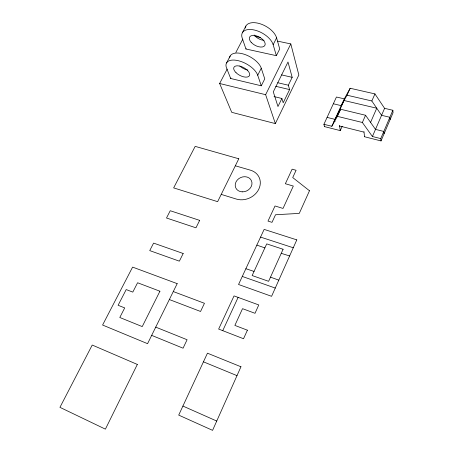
<?xml version="1.0" encoding="UTF-8"?>
<svg xmlns="http://www.w3.org/2000/svg" width="453" height="453" viewBox="0 0 453 453"><rect width="100%" height="100%" fill="white"/><g stroke="black" fill="none" stroke-linecap="round" stroke-linejoin="round"><path stroke-width="0.68" d="M363.997 131.636L364.501 136.738L381.018 140.917L380.752 138.601L392.859 110.272L384.586 108.329L374.942 93.913L350.175 88.256L344.297 98.862L331.828 126.279L323.923 124.292L336.443 97.016L344.297 98.862M381.018 140.917L393.057 112.701L392.859 110.272M380.752 138.601L372.417 136.5L384.586 108.329M370.571 122.401L376.754 108.216L344.07 100.504L337.768 114.377M364.501 136.738L364.693 136.296M372.417 136.5L362.366 122.486L365.548 115.266L340.639 109.252L334.977 119.354L327.089 117.401M390.078 119.677L389.863 117.282L381.573 115.3L371.834 100.979L374.942 93.913M323.923 124.292L324.461 126.602L340.265 130.606L342.219 126.262M340.265 130.606L339.529 125.509M331.828 126.279L337.411 116.353L340.639 109.252M333.346 103.76L341.211 105.645L347.021 95.204L350.175 88.256M324.461 126.602L324.659 126.172M222.746 330.662L238.114 297.395M227.163 69.105L219.643 83.499L231.726 112.321L275.35 123.595L298.85 75.011L290.803 43.924L277.712 41.161M281.891 98.482L277.972 106.534L273.295 91.857L287.995 62.01L292.179 77.333L288.346 85.209L289.592 89.586L283.199 102.769L281.891 98.482L274.025 96.568M275.35 123.595L265.634 94.688L290.803 43.924M261.29 85.804L257.717 75.255A17.667 8.675 28.4 0 0 238.108 60.651A17.667 8.675 28.4 0 0 226.54 67.984L230.673 78.494L261.29 85.804L264.756 78.873L261.268 68.222A17.605 8.822 28.5 0 0 244.229 54.264A17.605 8.822 28.5 0 0 229.609 57.922M276.364 55.679L273.153 44.677A17.39 9.292 28.7 0 0 254.037 29.943A17.39 9.292 28.7 0 0 242.191 38.063L245.951 49.003L276.364 55.679L279.722 48.958L276.596 37.859A17.327 9.428 28.8 0 0 260.022 23.737A17.327 9.428 28.8 0 0 245.254 28.063M257.717 75.255L261.268 68.222M273.153 44.677L276.596 37.859M230.673 78.494L230.894 78.069M245.951 49.003L246.166 48.59M235.849 52.474L242.814 39.134M226.528 62.961L230.169 56.013M242.355 32.769L245.888 26.036M254.971 36.365L260.486 37.525M281.573 74.898L292.179 77.333M347.021 95.204L371.834 100.979M277.723 82.718L288.346 85.209M275.747 86.302L289.592 89.586M219.643 83.499L265.634 94.688M337.411 116.353L362.366 122.486M333.782 121.279L335.152 121.619M339.337 125.951L363.804 132.083M235.328 165.804L250.401 170.164A17.231 14.655 -25.3 0 1 258.782 189.218A17.231 14.655 -25.3 0 1 236.387 199.077L221.223 194.399M281.245 253.329L289.603 255.968M260.566 237.095L293.272 247.763M245.877 268.72L254.042 271.421M256.845 245.107L264.869 247.899M242.281 276.443L275.265 288.068M270.503 277.134L278.799 280.152M173.284 291.562L204.45 303.295L200.554 311.471L169.343 299.541M155.736 327.123L187.089 339.739L183.063 348.193L151.67 335.367M203.442 361.822L236.998 375.639M182.91 406.052L216.732 421.047M365.548 115.266L375.492 129.382L383.81 131.444L384.059 133.788M247.859 70.068A8.8 4.405 28.5 0 1 239.813 65.985M264.02 40.345A8.664 4.711 28.8 0 1 254.122 34.989M296.794 239.88L271.585 296.313L238.544 284.49L264.139 229.399L296.794 239.88M240.956 366.771L212.582 430.35L178.709 415.107L207.451 353.187L240.956 366.771M283.085 249.258L268.618 281.313L252.145 275.549L266.715 243.878L283.085 249.258M309.484 190.758L299.269 213.391L275.526 214.75L272.01 222.349L268 221.087L275.016 205.979L283.029 208.431L293.323 186.053L285.356 183.731L292.123 169.167L296.086 170.283L292.723 177.559L309.484 190.758M247.395 330.192L243.538 338.742L218.646 329.071L234.042 295.905L258.776 304.948L255.011 313.3L242.536 308.669L234.875 325.401L247.395 330.192M137.327 364.439L105.396 429.155L59.943 407.343L92.225 345.039L137.327 364.439M177.191 283.64L147.57 343.68L102.593 325.033L132.604 267.106L177.191 283.64M238.793 158.776L217.633 201.67L173.658 187.887L195.169 146.37L238.793 158.776M183.182 253.499L179.365 261.171L149.739 250.605L153.595 243.102L183.182 253.499M199.665 220.379L195.962 227.814L166.5 218.001L170.237 210.73L199.665 220.379M159.92 291.222L142.242 326.59L119.796 317.491L124.705 307.904L118.103 305.277L126.206 289.569L132.791 292.117L137.587 282.751L159.92 291.222M242.236 191.846A8.613 7.322 -25.3 0 0 251.455 180.741A8.613 7.322 -25.3 0 0 237.112 180.243A8.613 7.322 -25.3 0 0 242.236 191.846M236.013 72.656A8.828 4.337 28.4 0 0 249.461 75.685A8.828 4.337 28.4 0 0 239.631 66.076A8.828 4.337 28.4 0 0 236.013 72.656M251.138 42.259A8.692 4.643 28.8 0 0 264.699 45.685A8.692 4.643 28.8 0 0 255.928 35.736A8.692 4.643 28.8 0 0 251.138 42.259"/></g></svg>
